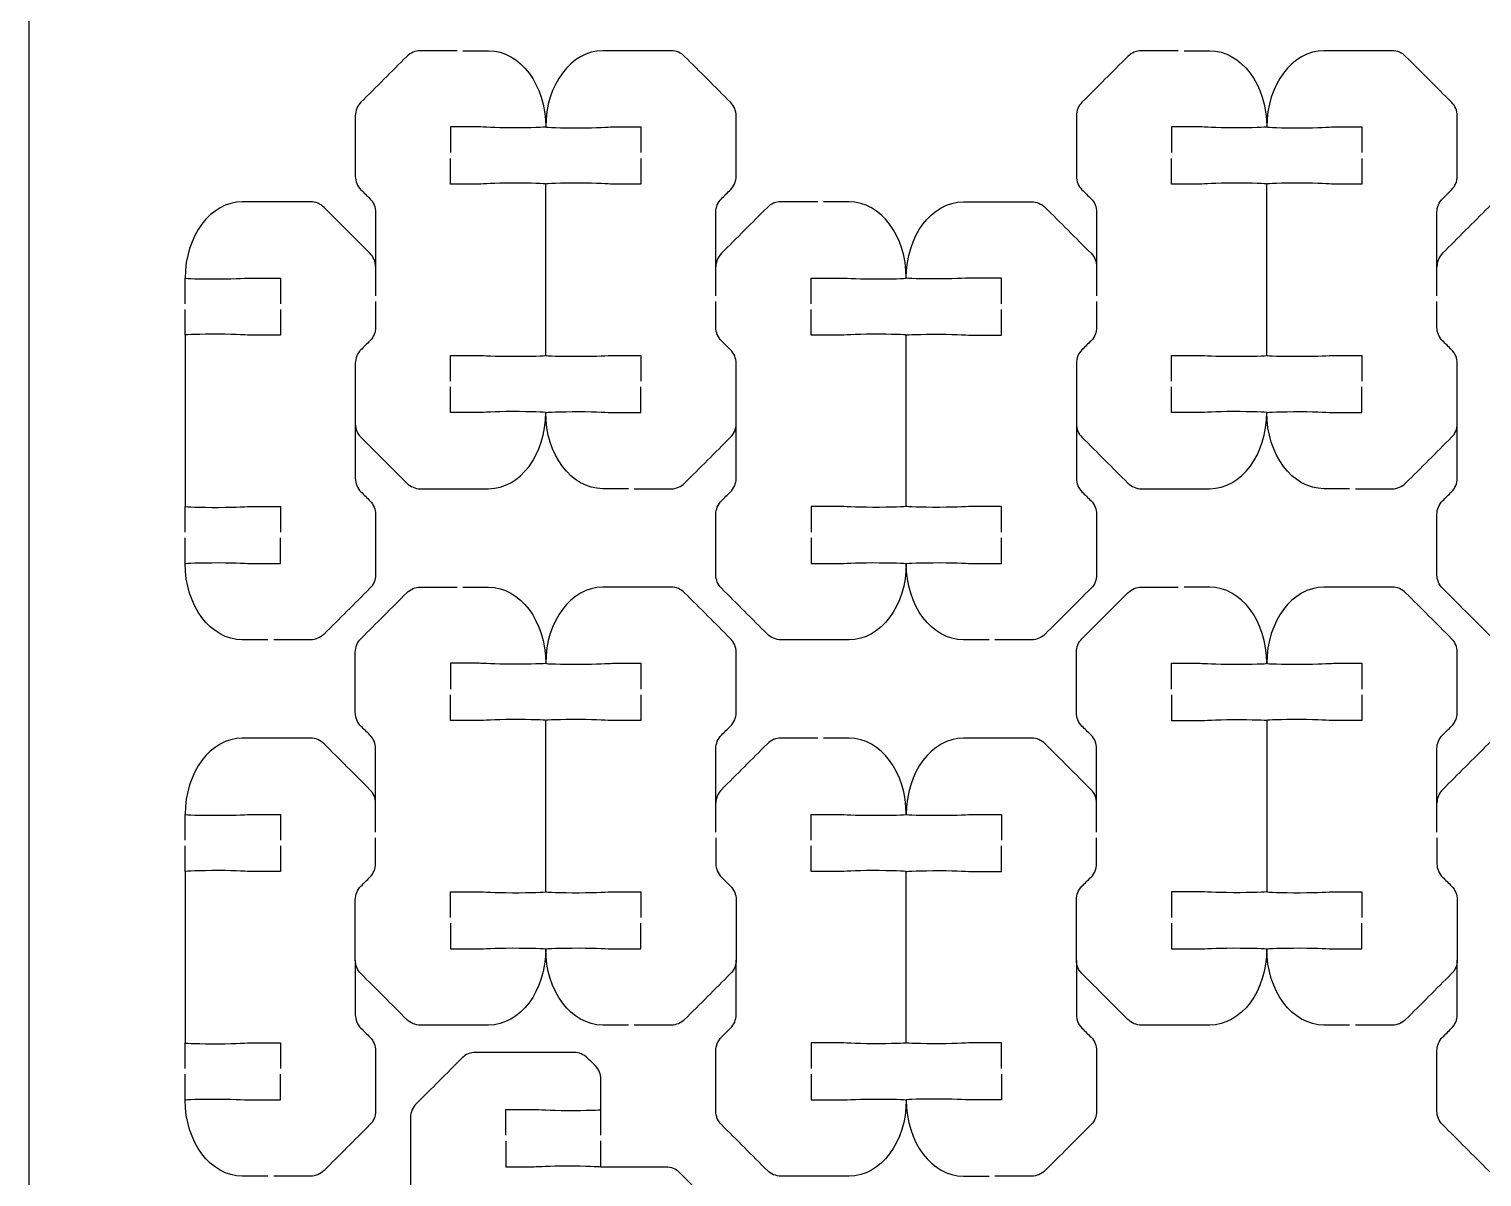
# Model space of a CAD drawing. Extents: x 0 to 400, y 230 to 450.
# Drawn here: x 135 to 211.3, y 310.1 to 370.4 of the extents above; entities that cross this region are included whole.
import ezdxf

# ---------------------------------------------------------------- set-up
doc = ezdxf.new("R2010")
doc.units = 0
doc.header["$MEASUREMENT"] = 0
doc.layers.add('DEFAULT', color=18, linetype='CONTINUOUS')

msp = doc.modelspace()

# ---------------------------------------------------------------- linework, layer by layer
at = {"layer": 'DEFAULT', "color": 1}
for points in [[(135.001, 242.147), (135.001, 437.847)], [(143.199, 355.979), (143.199, 357.326)], [(143.199, 354.328), (143.199, 355.679)], [(143.199, 343.981), (143.199, 345.328)], [(143.199, 342.33), (143.199, 343.681)], [(143.199, 327.802), (143.199, 329.154)], [(143.199, 326.155), (143.199, 327.503)], [(143.199, 315.804), (143.199, 317.156)], [(143.199, 314.157), (143.199, 315.505)], [(165.032, 312.305), (165.032, 313.656)], [(165.032, 310.654), (165.032, 312.005)]]:
    msp.add_lwpolyline(points, dxfattribs=at)
for points, knots in [([(157.486, 369.264), (156.841, 369.264), (156.195, 369.264), (155.549, 369.264), (155.285, 369.264), (155.031, 369.159), (154.84, 368.972), (154.036, 368.167), (153.232, 367.363), (152.427, 366.559), (152.24, 366.372), (152.134, 366.118), (152.134, 365.849), (152.134, 364.791), (152.134, 363.733), (152.134, 362.674), (152.134, 362.41), (152.24, 362.156), (152.427, 361.969), (152.586, 361.81), (152.745, 361.651), (152.904, 361.493), (153.094, 361.306), (153.196, 361.052), (153.196, 360.784), (153.196, 359.829), (153.196, 358.874), (153.196, 357.919), (153.196, 357.41), (153.196, 356.901), (153.196, 356.391)], [0, 0, 0, 0, 5.49, 5.49, 5.49, 6.49, 6.49, 6.49, 16.163221, 16.163221, 16.163221, 17.163221, 17.163221, 17.163221, 26.163221, 26.163221, 26.163221, 27.163221, 27.163221, 27.163221, 29.072409, 29.072409, 29.072409, 30.072409, 30.072409, 30.072409, 38.192409, 38.192409, 38.192409, 42.522409, 42.522409, 42.522409, 42.522409]), ([(157.786, 369.264), (158.235, 369.264), (158.684, 369.264), (159.134, 369.264), (160.792, 369.264), (162.132, 367.476), (162.132, 365.264), (162.132, 365.236), (161.349, 365.214), (160.382, 365.214), (159.416, 365.214), (158.844, 365.264), (158.633, 365.264), (158.133, 365.264), (157.633, 365.264), (157.133, 365.264), (157.133, 364.813), (157.133, 364.363), (157.133, 363.913)], [0, 0, 0, 0, 3.82, 3.82, 3.82, 4.82, 4.82, 4.82, 5.82, 5.82, 5.82, 6.82, 6.82, 6.82, 11.07, 11.07, 11.07, 14.9, 14.9, 14.9, 14.9]), ([(171.068, 356.392), (171.068, 356.901), (171.068, 357.41), (171.068, 357.919), (171.068, 358.874), (171.068, 359.829), (171.068, 360.784), (171.068, 361.052), (171.174, 361.306), (171.361, 361.493), (171.52, 361.651), (171.678, 361.81), (171.837, 361.969), (172.028, 362.156), (172.13, 362.41), (172.13, 362.674), (172.13, 363.733), (172.13, 364.791), (172.13, 365.849), (172.13, 366.118), (172.028, 366.372), (171.837, 366.559), (171.033, 367.363), (170.228, 368.167), (169.424, 368.972), (169.237, 369.159), (168.983, 369.264), (168.719, 369.264), (167.523, 369.264), (166.327, 369.264), (165.131, 369.264), (163.473, 369.264), (162.132, 367.476), (162.132, 365.264), (162.132, 365.236), (162.915, 365.214), (163.882, 365.214), (164.849, 365.214), (165.42, 365.264), (165.632, 365.264), (166.132, 365.264), (166.631, 365.264), (167.131, 365.264), (167.131, 364.814), (167.131, 364.363), (167.131, 363.913)], [0, 0, 0, 0, 4.33, 4.33, 4.33, 12.45, 12.45, 12.45, 13.45, 13.45, 13.45, 15.359188, 15.359188, 15.359188, 16.359188, 16.359188, 16.359188, 25.359188, 25.359188, 25.359188, 26.359188, 26.359188, 26.359188, 36.032409, 36.032409, 36.032409, 37.032409, 37.032409, 37.032409, 47.202409, 47.202409, 47.202409, 48.202409, 48.202409, 48.202409, 49.202409, 49.202409, 49.202409, 50.202409, 50.202409, 50.202409, 54.452409, 54.452409, 54.452409, 58.282409, 58.282409, 58.282409, 58.282409]), ([(195.353, 369.264), (194.708, 369.264), (194.062, 369.264), (193.417, 369.264), (193.152, 369.264), (192.898, 369.159), (192.707, 368.972), (191.903, 368.167), (191.099, 367.363), (190.294, 366.559), (190.107, 366.372), (190.002, 366.118), (190.002, 365.849), (190.002, 364.791), (190.002, 363.733), (190.002, 362.674), (190.002, 362.41), (190.107, 362.156), (190.294, 361.969), (190.453, 361.81), (190.612, 361.651), (190.771, 361.493), (190.961, 361.306), (191.064, 361.052), (191.064, 360.784), (191.064, 359.829), (191.064, 358.874), (191.064, 357.919), (191.064, 357.41), (191.064, 356.901), (191.064, 356.391)], [0, 0, 0, 0, 5.49, 5.49, 5.49, 6.49, 6.49, 6.49, 16.163221, 16.163221, 16.163221, 17.163221, 17.163221, 17.163221, 26.163221, 26.163221, 26.163221, 27.163221, 27.163221, 27.163221, 29.072409, 29.072409, 29.072409, 30.072409, 30.072409, 30.072409, 38.192409, 38.192409, 38.192409, 42.522409, 42.522409, 42.522409, 42.522409]), ([(195.653, 369.264), (196.102, 369.264), (196.552, 369.264), (197.001, 369.264), (198.659, 369.264), (199.999, 367.476), (199.999, 365.264), (199.999, 365.236), (199.216, 365.214), (198.25, 365.214), (197.283, 365.214), (196.711, 365.264), (196.5, 365.264), (196, 365.264), (195.5, 365.264), (195.001, 365.264), (195.001, 364.813), (195.001, 364.363), (195.001, 363.913)], [0, 0, 0, 0, 3.82, 3.82, 3.82, 4.82, 4.82, 4.82, 5.82, 5.82, 5.82, 6.82, 6.82, 6.82, 11.07, 11.07, 11.07, 14.9, 14.9, 14.9, 14.9]), ([(208.935, 356.392), (208.935, 356.901), (208.935, 357.41), (208.935, 357.919), (208.935, 358.874), (208.935, 359.829), (208.935, 360.784), (208.935, 361.052), (209.041, 361.306), (209.228, 361.493), (209.387, 361.651), (209.546, 361.81), (209.704, 361.969), (209.895, 362.156), (209.997, 362.41), (209.997, 362.674), (209.997, 363.733), (209.997, 364.791), (209.997, 365.849), (209.997, 366.118), (209.895, 366.372), (209.704, 366.559), (208.9, 367.363), (208.096, 368.167), (207.291, 368.972), (207.104, 369.159), (206.85, 369.264), (206.586, 369.264), (205.39, 369.264), (204.194, 369.264), (202.998, 369.264), (201.34, 369.264), (199.999, 367.476), (199.999, 365.264), (199.999, 365.236), (200.783, 365.214), (201.749, 365.214), (202.716, 365.214), (203.287, 365.264), (203.499, 365.264), (203.999, 365.264), (204.498, 365.264), (204.998, 365.264), (204.998, 364.814), (204.998, 364.363), (204.998, 363.913)], [0, 0, 0, 0, 4.33, 4.33, 4.33, 12.45, 12.45, 12.45, 13.45, 13.45, 13.45, 15.359188, 15.359188, 15.359188, 16.359188, 16.359188, 16.359188, 25.359188, 25.359188, 25.359188, 26.359188, 26.359188, 26.359188, 36.032409, 36.032409, 36.032409, 37.032409, 37.032409, 37.032409, 47.202409, 47.202409, 47.202409, 48.202409, 48.202409, 48.202409, 49.202409, 49.202409, 49.202409, 50.202409, 50.202409, 50.202409, 54.452409, 54.452409, 54.452409, 58.282409, 58.282409, 58.282409, 58.282409]), ([(157.133, 351.915), (157.133, 352.365), (157.133, 352.816), (157.133, 353.266), (157.633, 353.266), (158.133, 353.266), (158.633, 353.266), (158.844, 353.266), (159.416, 353.217), (160.382, 353.217), (161.349, 353.217), (162.132, 353.238), (162.132, 353.266), (162.132, 356.265), (162.132, 359.263), (162.132, 362.262), (162.132, 362.29), (161.349, 362.311), (160.382, 362.311), (159.416, 362.311), (158.844, 362.262), (158.633, 362.262), (158.133, 362.262), (157.633, 362.262), (157.133, 362.262), (157.133, 362.712), (157.133, 363.163), (157.133, 363.613)], [0, 0, 0, 0, 3.83, 3.83, 3.83, 8.08, 8.08, 8.08, 9.08, 9.08, 9.08, 10.08, 10.08, 10.08, 35.58, 35.58, 35.58, 36.58, 36.58, 36.58, 37.58, 37.58, 37.58, 41.83, 41.83, 41.83, 45.66, 45.66, 45.66, 45.66]), ([(167.131, 363.613), (167.131, 363.163), (167.131, 362.712), (167.131, 362.262), (166.631, 362.262), (166.132, 362.262), (165.632, 362.262), (165.42, 362.262), (164.849, 362.311), (163.882, 362.311), (162.915, 362.311), (162.132, 362.29), (162.132, 362.262)], [0, 0, 0, 0, 3.83, 3.83, 3.83, 8.08, 8.08, 8.08, 9.08, 9.08, 9.08, 10.08, 10.08, 10.08, 10.08]), ([(195.001, 351.915), (195.001, 352.365), (195.001, 352.816), (195.001, 353.266), (195.5, 353.266), (196, 353.266), (196.5, 353.266), (196.711, 353.266), (197.283, 353.217), (198.25, 353.217), (199.216, 353.217), (199.999, 353.238), (199.999, 353.266), (199.999, 356.265), (199.999, 359.263), (199.999, 362.262), (199.999, 362.29), (199.216, 362.311), (198.25, 362.311), (197.283, 362.311), (196.711, 362.262), (196.5, 362.262), (196, 362.262), (195.5, 362.262), (195.001, 362.262), (195.001, 362.712), (195.001, 363.163), (195.001, 363.613)], [0, 0, 0, 0, 3.83, 3.83, 3.83, 8.08, 8.08, 8.08, 9.08, 9.08, 9.08, 10.08, 10.08, 10.08, 35.58, 35.58, 35.58, 36.58, 36.58, 36.58, 37.58, 37.58, 37.58, 41.83, 41.83, 41.83, 45.66, 45.66, 45.66, 45.66]), ([(204.998, 363.613), (204.998, 363.163), (204.998, 362.712), (204.998, 362.262), (204.498, 362.262), (203.999, 362.262), (203.499, 362.262), (203.287, 362.262), (202.716, 362.311), (201.749, 362.311), (200.783, 362.311), (199.999, 362.29), (199.999, 362.262)], [0, 0, 0, 0, 3.83, 3.83, 3.83, 8.08, 8.08, 8.08, 9.08, 9.08, 9.08, 10.08, 10.08, 10.08, 10.08]), ([(153.196, 357.919), (153.196, 358.187), (153.094, 358.441), (152.904, 358.628), (152.099, 359.432), (151.295, 360.237), (150.491, 361.041), (150.304, 361.228), (150.05, 361.334), (149.785, 361.334), (148.72, 361.334), (147.076, 361.33), (146.197, 361.33), (144.539, 361.327), (143.199, 359.542), (143.199, 357.33), (143.199, 357.302), (143.982, 357.281), (144.948, 357.281), (145.915, 357.281), (146.487, 357.33), (146.698, 357.33), (147.198, 357.33), (147.698, 357.33), (148.197, 357.33), (148.197, 356.88), (148.197, 356.429), (148.197, 355.979)], [0, 0, 0, 0, 1, 1, 1, 10.673221, 10.673221, 10.673221, 11.673221, 11.673221, 11.673221, 12.673221, 12.673221, 12.673221, 13.673221, 13.673221, 13.673221, 14.673221, 14.673221, 14.673221, 15.673221, 15.673221, 15.673221, 19.923221, 19.923221, 19.923221, 23.753221, 23.753221, 23.753221, 23.753221]), ([(176.42, 361.334), (175.774, 361.334), (175.129, 361.334), (174.483, 361.334), (174.218, 361.334), (173.964, 361.228), (173.774, 361.041), (172.97, 360.237), (172.165, 359.432), (171.361, 358.628), (171.174, 358.441), (171.068, 358.187), (171.068, 357.919)], [0, 0, 0, 0, 5.49, 5.49, 5.49, 6.49, 6.49, 6.49, 16.163221, 16.163221, 16.163221, 17.163221, 17.163221, 17.163221, 17.163221]), ([(176.067, 355.979), (176.067, 356.429), (176.067, 356.88), (176.067, 357.33), (176.567, 357.33), (177.066, 357.33), (177.566, 357.33), (177.778, 357.33), (178.349, 357.281), (179.316, 357.281), (180.283, 357.281), (181.066, 357.302), (181.066, 357.33), (181.066, 359.542), (179.725, 361.327), (178.067, 361.33), (177.714, 361.33), (177.235, 361.33), (176.72, 361.334)], [0, 0, 0, 0, 3.83, 3.83, 3.83, 8.08, 8.08, 8.08, 9.08, 9.08, 9.08, 10.08, 10.08, 10.08, 11.08, 11.08, 11.08, 12.08, 12.08, 12.08, 12.08]), ([(186.065, 355.979), (186.065, 356.429), (186.065, 356.88), (186.065, 357.33), (185.565, 357.33), (185.065, 357.33), (184.565, 357.33), (184.354, 357.33), (183.782, 357.281), (182.816, 357.281), (181.849, 357.281), (181.066, 357.302), (181.066, 357.33), (181.066, 359.542), (182.406, 361.327), (184.064, 361.33), (184.943, 361.33), (186.587, 361.334), (187.652, 361.334), (187.917, 361.334), (188.171, 361.228), (188.358, 361.041), (189.162, 360.237), (189.966, 359.432), (190.771, 358.628), (190.961, 358.441), (191.064, 358.187), (191.064, 357.919)], [0, 0, 0, 0, 3.83, 3.83, 3.83, 8.08, 8.08, 8.08, 9.08, 9.08, 9.08, 10.08, 10.08, 10.08, 11.08, 11.08, 11.08, 12.08, 12.08, 12.08, 13.08, 13.08, 13.08, 22.753221, 22.753221, 22.753221, 23.753221, 23.753221, 23.753221, 23.753221]), ([(214.287, 361.334), (213.641, 361.334), (212.996, 361.334), (212.35, 361.334), (212.086, 361.334), (211.832, 361.228), (211.641, 361.041), (210.837, 360.237), (210.032, 359.432), (209.228, 358.628), (209.041, 358.441), (208.935, 358.187), (208.935, 357.919)], [0, 0, 0, 0, 5.49, 5.49, 5.49, 6.49, 6.49, 6.49, 16.163221, 16.163221, 16.163221, 17.163221, 17.163221, 17.163221, 17.163221]), ([(148.197, 355.679), (148.197, 355.229), (148.197, 354.778), (148.197, 354.328), (147.698, 354.328), (147.198, 354.328), (146.698, 354.328), (146.487, 354.328), (145.915, 354.377), (144.948, 354.377), (143.982, 354.377), (143.199, 354.356), (143.199, 354.328), (143.199, 351.329), (143.199, 348.331), (143.199, 345.332), (143.199, 345.304), (143.982, 345.283), (144.948, 345.283), (145.915, 345.283), (146.487, 345.332), (146.698, 345.332), (147.198, 345.332), (147.698, 345.332), (148.197, 345.332), (148.197, 344.882), (148.197, 344.431), (148.197, 343.981)], [0, 0, 0, 0, 3.83, 3.83, 3.83, 8.08, 8.08, 8.08, 9.08, 9.08, 9.08, 10.08, 10.08, 10.08, 35.58, 35.58, 35.58, 36.58, 36.58, 36.58, 37.58, 37.58, 37.58, 41.83, 41.83, 41.83, 45.66, 45.66, 45.66, 45.66]), ([(153.196, 356.092), (153.196, 355.641), (153.196, 355.191), (153.196, 354.741), (153.196, 354.476), (153.094, 354.222), (152.904, 354.035), (152.745, 353.876), (152.586, 353.717), (152.427, 353.559), (152.24, 353.372), (152.134, 353.118), (152.134, 352.85), (152.134, 351.79), (152.134, 350.731), (152.134, 349.671), (152.134, 349.407), (152.24, 349.153), (152.427, 348.966), (153.232, 348.161), (154.036, 347.357), (154.84, 346.553), (155.031, 346.366), (155.285, 346.26), (155.549, 346.26), (156.615, 346.26), (158.259, 346.263), (159.134, 346.263), (160.792, 346.267), (162.132, 348.052), (162.132, 350.264), (162.132, 350.292), (161.349, 350.313), (160.382, 350.313), (159.416, 350.313), (158.844, 350.264), (158.633, 350.264), (158.133, 350.264), (157.633, 350.264), (157.133, 350.264), (157.133, 350.714), (157.133, 351.165), (157.133, 351.615)], [0, 0, 0, 0, 3.83, 3.83, 3.83, 4.83, 4.83, 4.83, 6.739188, 6.739188, 6.739188, 7.739188, 7.739188, 7.739188, 16.749188, 16.749188, 16.749188, 17.749188, 17.749188, 17.749188, 27.422409, 27.422409, 27.422409, 28.422409, 28.422409, 28.422409, 29.422409, 29.422409, 29.422409, 30.422409, 30.422409, 30.422409, 31.422409, 31.422409, 31.422409, 32.422409, 32.422409, 32.422409, 36.672409, 36.672409, 36.672409, 40.502409, 40.502409, 40.502409, 40.502409]), ([(166.782, 346.263), (167.456, 346.26), (168.165, 346.26), (168.719, 346.26), (168.983, 346.26), (169.237, 346.366), (169.424, 346.553), (170.228, 347.357), (171.033, 348.161), (171.837, 348.966), (172.028, 349.153), (172.13, 349.407), (172.13, 349.671), (172.13, 350.731), (172.13, 351.79), (172.13, 352.85), (172.13, 353.118), (172.028, 353.372), (171.837, 353.559), (171.678, 353.717), (171.52, 353.876), (171.361, 354.035), (171.174, 354.222), (171.068, 354.476), (171.068, 354.741), (171.068, 355.191), (171.068, 355.641), (171.068, 356.092)], [0, 0, 0, 0, 1, 1, 1, 2, 2, 2, 11.673221, 11.673221, 11.673221, 12.673221, 12.673221, 12.673221, 21.683221, 21.683221, 21.683221, 22.683221, 22.683221, 22.683221, 24.592409, 24.592409, 24.592409, 25.592409, 25.592409, 25.592409, 29.422409, 29.422409, 29.422409, 29.422409]), ([(181.066, 354.328), (181.066, 354.356), (180.283, 354.377), (179.316, 354.377), (178.349, 354.377), (177.778, 354.328), (177.566, 354.328), (177.066, 354.328), (176.567, 354.328), (176.067, 354.328), (176.067, 354.778), (176.067, 355.229), (176.067, 355.679)], [0, 0, 0, 0, 1, 1, 1, 2, 2, 2, 6.25, 6.25, 6.25, 10.08, 10.08, 10.08, 10.08]), ([(186.065, 343.981), (186.065, 344.431), (186.065, 344.882), (186.065, 345.332), (185.565, 345.332), (185.065, 345.332), (184.565, 345.332), (184.354, 345.332), (183.782, 345.283), (182.816, 345.283), (181.849, 345.283), (181.066, 345.304), (181.066, 345.332), (181.066, 348.331), (181.066, 351.329), (181.066, 354.328), (181.066, 354.356), (181.849, 354.377), (182.816, 354.377), (183.782, 354.377), (184.354, 354.328), (184.565, 354.328), (185.065, 354.328), (185.565, 354.328), (186.065, 354.328), (186.065, 354.778), (186.065, 355.229), (186.065, 355.679)], [0, 0, 0, 0, 3.83, 3.83, 3.83, 8.08, 8.08, 8.08, 9.08, 9.08, 9.08, 10.08, 10.08, 10.08, 35.58, 35.58, 35.58, 36.58, 36.58, 36.58, 37.58, 37.58, 37.58, 41.83, 41.83, 41.83, 45.66, 45.66, 45.66, 45.66]), ([(191.064, 356.092), (191.064, 355.641), (191.064, 355.191), (191.064, 354.741), (191.064, 354.476), (190.961, 354.222), (190.771, 354.035), (190.612, 353.876), (190.453, 353.717), (190.294, 353.559), (190.107, 353.372), (190.002, 353.118), (190.002, 352.85), (190.002, 351.79), (190.002, 350.731), (190.002, 349.671), (190.002, 349.407), (190.107, 349.153), (190.294, 348.966), (191.099, 348.161), (191.903, 347.357), (192.707, 346.553), (192.898, 346.366), (193.152, 346.26), (193.417, 346.26), (194.482, 346.26), (196.126, 346.263), (197.001, 346.263), (198.659, 346.267), (199.999, 348.052), (199.999, 350.264), (199.999, 350.292), (199.216, 350.313), (198.25, 350.313), (197.283, 350.313), (196.711, 350.264), (196.5, 350.264), (196, 350.264), (195.5, 350.264), (195.001, 350.264), (195.001, 350.714), (195.001, 351.165), (195.001, 351.615)], [0, 0, 0, 0, 3.83, 3.83, 3.83, 4.83, 4.83, 4.83, 6.739188, 6.739188, 6.739188, 7.739188, 7.739188, 7.739188, 16.749188, 16.749188, 16.749188, 17.749188, 17.749188, 17.749188, 27.422409, 27.422409, 27.422409, 28.422409, 28.422409, 28.422409, 29.422409, 29.422409, 29.422409, 30.422409, 30.422409, 30.422409, 31.422409, 31.422409, 31.422409, 32.422409, 32.422409, 32.422409, 36.672409, 36.672409, 36.672409, 40.502409, 40.502409, 40.502409, 40.502409]), ([(204.649, 346.263), (205.323, 346.26), (206.032, 346.26), (206.586, 346.26), (206.85, 346.26), (207.104, 346.366), (207.291, 346.553), (208.096, 347.357), (208.9, 348.161), (209.704, 348.966), (209.895, 349.153), (209.997, 349.407), (209.997, 349.671), (209.997, 350.731), (209.997, 351.79), (209.997, 352.85), (209.997, 353.118), (209.895, 353.372), (209.704, 353.559), (209.546, 353.717), (209.387, 353.876), (209.228, 354.035), (209.041, 354.222), (208.935, 354.476), (208.935, 354.741), (208.935, 355.191), (208.935, 355.641), (208.935, 356.092)], [0, 0, 0, 0, 1, 1, 1, 2, 2, 2, 11.673221, 11.673221, 11.673221, 12.673221, 12.673221, 12.673221, 21.683221, 21.683221, 21.683221, 22.683221, 22.683221, 22.683221, 24.592409, 24.592409, 24.592409, 25.592409, 25.592409, 25.592409, 29.422409, 29.422409, 29.422409, 29.422409]), ([(162.132, 353.266), (162.132, 353.238), (162.915, 353.217), (163.882, 353.217), (164.849, 353.217), (165.42, 353.266), (165.632, 353.266), (166.132, 353.266), (166.631, 353.266), (167.131, 353.266), (167.131, 352.816), (167.131, 352.365), (167.131, 351.915)], [0, 0, 0, 0, 1, 1, 1, 2, 2, 2, 6.25, 6.25, 6.25, 10.08, 10.08, 10.08, 10.08]), ([(199.999, 353.266), (199.999, 353.238), (200.783, 353.217), (201.749, 353.217), (202.716, 353.217), (203.287, 353.266), (203.499, 353.266), (203.999, 353.266), (204.498, 353.266), (204.998, 353.266), (204.998, 352.816), (204.998, 352.365), (204.998, 351.915)], [0, 0, 0, 0, 1, 1, 1, 2, 2, 2, 6.25, 6.25, 6.25, 10.08, 10.08, 10.08, 10.08]), ([(166.482, 346.263), (166.032, 346.263), (165.581, 346.263), (165.131, 346.263), (163.473, 346.267), (162.132, 348.052), (162.132, 350.264), (162.132, 350.292), (162.915, 350.313), (163.882, 350.313), (164.849, 350.313), (165.42, 350.264), (165.632, 350.264), (166.132, 350.264), (166.631, 350.264), (167.131, 350.264), (167.131, 350.714), (167.131, 351.165), (167.131, 351.615)], [0, 0, 0, 0, 3.83, 3.83, 3.83, 4.83, 4.83, 4.83, 5.83, 5.83, 5.83, 6.83, 6.83, 6.83, 11.08, 11.08, 11.08, 14.91, 14.91, 14.91, 14.91]), ([(204.349, 346.263), (203.899, 346.263), (203.448, 346.263), (202.998, 346.263), (201.34, 346.267), (199.999, 348.052), (199.999, 350.264), (199.999, 350.292), (200.783, 350.313), (201.749, 350.313), (202.716, 350.313), (203.287, 350.264), (203.499, 350.264), (203.999, 350.264), (204.498, 350.264), (204.998, 350.264), (204.998, 350.714), (204.998, 351.165), (204.998, 351.615)], [0, 0, 0, 0, 3.83, 3.83, 3.83, 4.83, 4.83, 4.83, 5.83, 5.83, 5.83, 6.83, 6.83, 6.83, 11.08, 11.08, 11.08, 14.91, 14.91, 14.91, 14.91]), ([(152.134, 349.671), (152.134, 348.716), (152.134, 347.761), (152.134, 346.807), (152.134, 346.542), (152.24, 346.288), (152.427, 346.101), (152.586, 345.942), (152.745, 345.783), (152.904, 345.625), (153.094, 345.438), (153.196, 345.184), (153.196, 344.916), (153.196, 343.857), (153.196, 342.799), (153.196, 341.741), (153.196, 341.476), (153.094, 341.222), (152.904, 341.035), (152.099, 340.231), (151.295, 339.426), (150.491, 338.622), (150.304, 338.435), (150.05, 338.329), (149.785, 338.329), (149.139, 338.329), (148.494, 338.329), (147.848, 338.329)], [0, 0, 0, 0, 8.12, 8.12, 8.12, 9.12, 9.12, 9.12, 11.029188, 11.029188, 11.029188, 12.029188, 12.029188, 12.029188, 21.029188, 21.029188, 21.029188, 22.029188, 22.029188, 22.029188, 31.702409, 31.702409, 31.702409, 32.702409, 32.702409, 32.702409, 38.192409, 38.192409, 38.192409, 38.192409]), ([(176.067, 343.681), (176.067, 343.231), (176.067, 342.78), (176.067, 342.33), (176.567, 342.33), (177.066, 342.33), (177.566, 342.33), (177.778, 342.33), (178.349, 342.379), (179.316, 342.379), (180.283, 342.379), (181.066, 342.358), (181.066, 342.33), (181.066, 340.118), (179.725, 338.329), (178.067, 338.329), (176.872, 338.329), (175.678, 338.329), (174.483, 338.329), (174.218, 338.329), (173.964, 338.435), (173.774, 338.622), (172.97, 339.426), (172.165, 340.231), (171.361, 341.035), (171.174, 341.222), (171.068, 341.476), (171.068, 341.741), (171.068, 342.799), (171.068, 343.857), (171.068, 344.916), (171.068, 345.184), (171.174, 345.438), (171.361, 345.625), (171.52, 345.783), (171.678, 345.942), (171.837, 346.101), (172.028, 346.288), (172.13, 346.542), (172.13, 346.807), (172.13, 347.761), (172.13, 348.716), (172.13, 349.671)], [0, 0, 0, 0, 3.83, 3.83, 3.83, 8.08, 8.08, 8.08, 9.08, 9.08, 9.08, 10.08, 10.08, 10.08, 11.08, 11.08, 11.08, 21.24, 21.24, 21.24, 22.24, 22.24, 22.24, 31.913221, 31.913221, 31.913221, 32.913221, 32.913221, 32.913221, 41.913221, 41.913221, 41.913221, 42.913221, 42.913221, 42.913221, 44.822409, 44.822409, 44.822409, 45.822409, 45.822409, 45.822409, 53.942409, 53.942409, 53.942409, 53.942409]), ([(190.002, 349.671), (190.002, 348.716), (190.002, 347.761), (190.002, 346.807), (190.002, 346.542), (190.107, 346.288), (190.294, 346.101), (190.453, 345.942), (190.612, 345.783), (190.771, 345.625), (190.961, 345.438), (191.064, 345.184), (191.064, 344.916), (191.064, 343.857), (191.064, 342.799), (191.064, 341.741), (191.064, 341.476), (190.961, 341.222), (190.771, 341.035), (189.966, 340.231), (189.162, 339.426), (188.358, 338.622), (188.171, 338.435), (187.917, 338.329), (187.652, 338.329), (187.007, 338.329), (186.361, 338.329), (185.715, 338.329)], [0, 0, 0, 0, 8.12, 8.12, 8.12, 9.12, 9.12, 9.12, 11.029188, 11.029188, 11.029188, 12.029188, 12.029188, 12.029188, 21.029188, 21.029188, 21.029188, 22.029188, 22.029188, 22.029188, 31.702409, 31.702409, 31.702409, 32.702409, 32.702409, 32.702409, 38.192409, 38.192409, 38.192409, 38.192409]), ([(213.934, 343.681), (213.934, 343.231), (213.934, 342.78), (213.934, 342.33), (214.434, 342.33), (214.934, 342.33), (215.433, 342.33), (215.645, 342.33), (216.217, 342.379), (217.183, 342.379), (218.15, 342.379), (218.933, 342.358), (218.933, 342.33), (218.933, 340.118), (217.592, 338.329), (215.934, 338.329), (214.74, 338.329), (213.545, 338.329), (212.35, 338.329), (212.086, 338.329), (211.832, 338.435), (211.641, 338.622), (210.837, 339.426), (210.032, 340.231), (209.228, 341.035), (209.041, 341.222), (208.935, 341.476), (208.935, 341.741), (208.935, 342.799), (208.935, 343.857), (208.935, 344.916), (208.935, 345.184), (209.041, 345.438), (209.228, 345.625), (209.387, 345.783), (209.546, 345.942), (209.704, 346.101), (209.895, 346.288), (209.997, 346.542), (209.997, 346.807), (209.997, 347.761), (209.997, 348.716), (209.997, 349.671)], [0, 0, 0, 0, 3.83, 3.83, 3.83, 8.08, 8.08, 8.08, 9.08, 9.08, 9.08, 10.08, 10.08, 10.08, 11.08, 11.08, 11.08, 21.24, 21.24, 21.24, 22.24, 22.24, 22.24, 31.913221, 31.913221, 31.913221, 32.913221, 32.913221, 32.913221, 41.913221, 41.913221, 41.913221, 42.913221, 42.913221, 42.913221, 44.822409, 44.822409, 44.822409, 45.822409, 45.822409, 45.822409, 53.942409, 53.942409, 53.942409, 53.942409]), ([(181.066, 345.332), (181.066, 345.304), (180.283, 345.283), (179.316, 345.283), (178.349, 345.283), (177.778, 345.332), (177.566, 345.332), (177.066, 345.332), (176.567, 345.332), (176.067, 345.332), (176.067, 344.882), (176.067, 344.431), (176.067, 343.981)], [0, 0, 0, 0, 1, 1, 1, 2, 2, 2, 6.25, 6.25, 6.25, 10.08, 10.08, 10.08, 10.08]), ([(147.548, 338.329), (147.098, 338.329), (146.648, 338.329), (146.197, 338.329), (144.539, 338.329), (143.199, 340.118), (143.199, 342.33), (143.199, 342.358), (143.982, 342.379), (144.948, 342.379), (145.915, 342.379), (146.487, 342.33), (146.698, 342.33), (147.198, 342.33), (147.698, 342.33), (148.197, 342.33), (148.197, 342.78), (148.197, 343.231), (148.197, 343.681)], [0, 0, 0, 0, 3.83, 3.83, 3.83, 4.83, 4.83, 4.83, 5.83, 5.83, 5.83, 6.83, 6.83, 6.83, 11.08, 11.08, 11.08, 14.91, 14.91, 14.91, 14.91]), ([(185.416, 338.329), (184.965, 338.329), (184.515, 338.329), (184.064, 338.329), (182.406, 338.329), (181.066, 340.118), (181.066, 342.33), (181.066, 342.358), (181.849, 342.379), (182.816, 342.379), (183.782, 342.379), (184.354, 342.33), (184.565, 342.33), (185.065, 342.33), (185.565, 342.33), (186.065, 342.33), (186.065, 342.78), (186.065, 343.231), (186.065, 343.681)], [0, 0, 0, 0, 3.83, 3.83, 3.83, 4.83, 4.83, 4.83, 5.83, 5.83, 5.83, 6.83, 6.83, 6.83, 11.08, 11.08, 11.08, 14.91, 14.91, 14.91, 14.91]), ([(153.196, 328.219), (153.196, 328.728), (153.196, 329.237), (153.196, 329.746), (153.196, 330.701), (153.196, 331.656), (153.196, 332.611), (153.196, 332.875), (153.094, 333.133), (152.904, 333.32), (152.745, 333.479), (152.586, 333.637), (152.427, 333.796), (152.24, 333.983), (152.134, 334.237), (152.134, 334.502), (152.134, 335.56), (152.134, 336.618), (152.134, 337.677), (152.134, 337.941), (152.24, 338.199), (152.427, 338.386), (153.232, 339.19), (154.036, 339.994), (154.84, 340.799), (155.031, 340.986), (155.285, 341.092), (155.549, 341.092), (156.195, 341.092), (156.841, 341.092), (157.486, 341.092)], [0, 0, 0, 0, 4.33, 4.33, 4.33, 12.45, 12.45, 12.45, 13.45, 13.45, 13.45, 15.359188, 15.359188, 15.359188, 16.359188, 16.359188, 16.359188, 25.359188, 25.359188, 25.359188, 26.359188, 26.359188, 26.359188, 36.032409, 36.032409, 36.032409, 37.032409, 37.032409, 37.032409, 42.522409, 42.522409, 42.522409, 42.522409]), ([(157.786, 341.092), (158.235, 341.092), (158.684, 341.092), (159.134, 341.092), (160.792, 341.092), (162.132, 339.303), (162.132, 337.091), (162.132, 337.063), (161.349, 337.042), (160.382, 337.042), (159.416, 337.042), (158.844, 337.091), (158.633, 337.091), (158.133, 337.091), (157.633, 337.091), (157.133, 337.091), (157.133, 336.639), (157.133, 336.188), (157.133, 335.736)], [0, 0, 0, 0, 3.82, 3.82, 3.82, 4.82, 4.82, 4.82, 5.82, 5.82, 5.82, 6.82, 6.82, 6.82, 11.07, 11.07, 11.07, 14.91, 14.91, 14.91, 14.91]), ([(171.068, 328.219), (171.068, 328.728), (171.068, 329.237), (171.068, 329.746), (171.068, 330.701), (171.068, 331.656), (171.068, 332.611), (171.068, 332.875), (171.174, 333.133), (171.361, 333.32), (171.52, 333.479), (171.678, 333.637), (171.837, 333.796), (172.028, 333.983), (172.13, 334.237), (172.13, 334.502), (172.13, 335.56), (172.13, 336.618), (172.13, 337.677), (172.13, 337.941), (172.028, 338.199), (171.837, 338.386), (171.033, 339.19), (170.228, 339.994), (169.424, 340.799), (169.237, 340.986), (168.983, 341.092), (168.719, 341.092), (167.523, 341.092), (166.327, 341.092), (165.131, 341.092), (163.473, 341.092), (162.132, 339.303), (162.132, 337.091), (162.132, 337.063), (162.915, 337.042), (163.882, 337.042), (164.849, 337.042), (165.42, 337.091), (165.632, 337.091), (166.132, 337.091), (166.631, 337.091), (167.131, 337.091), (167.131, 336.639), (167.131, 336.188), (167.131, 335.736)], [0, 0, 0, 0, 4.33, 4.33, 4.33, 12.45, 12.45, 12.45, 13.45, 13.45, 13.45, 15.359188, 15.359188, 15.359188, 16.359188, 16.359188, 16.359188, 25.359188, 25.359188, 25.359188, 26.359188, 26.359188, 26.359188, 36.032409, 36.032409, 36.032409, 37.032409, 37.032409, 37.032409, 47.202409, 47.202409, 47.202409, 48.202409, 48.202409, 48.202409, 49.202409, 49.202409, 49.202409, 50.202409, 50.202409, 50.202409, 54.452409, 54.452409, 54.452409, 58.292409, 58.292409, 58.292409, 58.292409]), ([(191.064, 328.219), (191.064, 328.728), (191.064, 329.237), (191.064, 329.746), (191.064, 330.701), (191.064, 331.656), (191.064, 332.611), (191.064, 332.875), (190.961, 333.133), (190.771, 333.32), (190.612, 333.479), (190.453, 333.637), (190.294, 333.796), (190.107, 333.983), (190.002, 334.237), (190.002, 334.502), (190.002, 335.56), (190.002, 336.618), (190.002, 337.677), (190.002, 337.941), (190.107, 338.199), (190.294, 338.386), (191.099, 339.19), (191.903, 339.994), (192.707, 340.799), (192.898, 340.986), (193.152, 341.092), (193.417, 341.092), (194.062, 341.092), (194.708, 341.092), (195.353, 341.092)], [0, 0, 0, 0, 4.33, 4.33, 4.33, 12.45, 12.45, 12.45, 13.45, 13.45, 13.45, 15.359188, 15.359188, 15.359188, 16.359188, 16.359188, 16.359188, 25.359188, 25.359188, 25.359188, 26.359188, 26.359188, 26.359188, 36.032409, 36.032409, 36.032409, 37.032409, 37.032409, 37.032409, 42.522409, 42.522409, 42.522409, 42.522409]), ([(195.001, 335.736), (195.001, 336.188), (195.001, 336.639), (195.001, 337.091), (195.5, 337.091), (196, 337.091), (196.5, 337.091), (196.711, 337.091), (197.283, 337.042), (198.25, 337.042), (199.216, 337.042), (199.999, 337.063), (199.999, 337.091), (199.999, 339.303), (198.659, 341.092), (197.001, 341.092), (196.552, 341.092), (196.102, 341.092), (195.653, 341.092)], [0, 0, 0, 0, 3.84, 3.84, 3.84, 8.09, 8.09, 8.09, 9.09, 9.09, 9.09, 10.09, 10.09, 10.09, 11.09, 11.09, 11.09, 14.91, 14.91, 14.91, 14.91]), ([(208.935, 328.219), (208.935, 328.728), (208.935, 329.237), (208.935, 329.746), (208.935, 330.701), (208.935, 331.656), (208.935, 332.611), (208.935, 332.875), (209.041, 333.133), (209.228, 333.32), (209.387, 333.479), (209.546, 333.637), (209.704, 333.796), (209.895, 333.983), (209.997, 334.237), (209.997, 334.502), (209.997, 335.56), (209.997, 336.618), (209.997, 337.677), (209.997, 337.941), (209.895, 338.199), (209.704, 338.386), (208.9, 339.19), (208.096, 339.994), (207.291, 340.799), (207.104, 340.986), (206.85, 341.092), (206.586, 341.092), (205.39, 341.092), (204.194, 341.092), (202.998, 341.092), (201.34, 341.092), (199.999, 339.303), (199.999, 337.091), (199.999, 337.063), (200.783, 337.042), (201.749, 337.042), (202.716, 337.042), (203.287, 337.091), (203.499, 337.091), (203.999, 337.091), (204.498, 337.091), (204.998, 337.091), (204.998, 336.639), (204.998, 336.188), (204.998, 335.736)], [0, 0, 0, 0, 4.33, 4.33, 4.33, 12.45, 12.45, 12.45, 13.45, 13.45, 13.45, 15.359188, 15.359188, 15.359188, 16.359188, 16.359188, 16.359188, 25.359188, 25.359188, 25.359188, 26.359188, 26.359188, 26.359188, 36.032409, 36.032409, 36.032409, 37.032409, 37.032409, 37.032409, 47.202409, 47.202409, 47.202409, 48.202409, 48.202409, 48.202409, 49.202409, 49.202409, 49.202409, 50.202409, 50.202409, 50.202409, 54.452409, 54.452409, 54.452409, 58.292409, 58.292409, 58.292409, 58.292409]), ([(157.133, 323.738), (157.133, 324.19), (157.133, 324.642), (157.133, 325.093), (157.633, 325.093), (158.133, 325.093), (158.633, 325.093), (158.844, 325.093), (159.416, 325.044), (160.382, 325.044), (161.349, 325.044), (162.132, 325.065), (162.132, 325.093), (162.132, 328.092), (162.132, 331.09), (162.132, 334.089), (162.132, 334.117), (161.349, 334.138), (160.382, 334.138), (159.416, 334.138), (158.844, 334.089), (158.633, 334.089), (158.133, 334.089), (157.633, 334.089), (157.133, 334.089), (157.133, 334.538), (157.133, 334.987), (157.133, 335.437)], [0, 0, 0, 0, 3.84, 3.84, 3.84, 8.09, 8.09, 8.09, 9.09, 9.09, 9.09, 10.09, 10.09, 10.09, 35.59, 35.59, 35.59, 36.59, 36.59, 36.59, 37.59, 37.59, 37.59, 41.84, 41.84, 41.84, 45.66, 45.66, 45.66, 45.66]), ([(167.131, 335.437), (167.131, 334.987), (167.131, 334.538), (167.131, 334.089), (166.631, 334.089), (166.132, 334.089), (165.632, 334.089), (165.42, 334.089), (164.849, 334.138), (163.882, 334.138), (162.915, 334.138), (162.132, 334.117), (162.132, 334.089)], [0, 0, 0, 0, 3.82, 3.82, 3.82, 8.07, 8.07, 8.07, 9.07, 9.07, 9.07, 10.07, 10.07, 10.07, 10.07]), ([(195.001, 335.437), (195.001, 334.987), (195.001, 334.538), (195.001, 334.089), (195.5, 334.089), (196, 334.089), (196.5, 334.089), (196.711, 334.089), (197.283, 334.138), (198.25, 334.138), (199.216, 334.138), (199.999, 334.117), (199.999, 334.089), (199.999, 331.09), (199.999, 328.092), (199.999, 325.093), (199.999, 325.065), (199.216, 325.044), (198.25, 325.044), (197.283, 325.044), (196.711, 325.093), (196.5, 325.093), (196, 325.093), (195.5, 325.093), (195.001, 325.093), (195.001, 324.642), (195.001, 324.19), (195.001, 323.738)], [0, 0, 0, 0, 3.82, 3.82, 3.82, 8.07, 8.07, 8.07, 9.07, 9.07, 9.07, 10.07, 10.07, 10.07, 35.57, 35.57, 35.57, 36.57, 36.57, 36.57, 37.57, 37.57, 37.57, 41.82, 41.82, 41.82, 45.66, 45.66, 45.66, 45.66]), ([(204.998, 335.437), (204.998, 334.987), (204.998, 334.538), (204.998, 334.089), (204.498, 334.089), (203.999, 334.089), (203.499, 334.089), (203.287, 334.089), (202.716, 334.138), (201.749, 334.138), (200.783, 334.138), (199.999, 334.117), (199.999, 334.089)], [0, 0, 0, 0, 3.82, 3.82, 3.82, 8.07, 8.07, 8.07, 9.07, 9.07, 9.07, 10.07, 10.07, 10.07, 10.07]), ([(153.196, 329.746), (153.196, 330.011), (153.094, 330.268), (152.904, 330.455), (152.099, 331.26), (151.295, 332.064), (150.491, 332.868), (150.304, 333.055), (150.05, 333.161), (149.785, 333.161), (148.72, 333.158), (147.076, 333.158), (146.197, 333.158), (144.539, 333.154), (143.199, 331.369), (143.199, 329.157), (143.199, 329.129), (143.982, 329.108), (144.948, 329.108), (145.915, 329.108), (146.487, 329.157), (146.698, 329.157), (147.198, 329.157), (147.698, 329.157), (148.197, 329.157), (148.197, 328.706), (148.197, 328.254), (148.197, 327.802)], [0, 0, 0, 0, 1, 1, 1, 10.673221, 10.673221, 10.673221, 11.673221, 11.673221, 11.673221, 12.673221, 12.673221, 12.673221, 13.673221, 13.673221, 13.673221, 14.673221, 14.673221, 14.673221, 15.673221, 15.673221, 15.673221, 19.923221, 19.923221, 19.923221, 23.763221, 23.763221, 23.763221, 23.763221]), ([(176.42, 333.158), (175.746, 333.158), (175.037, 333.158), (174.483, 333.161), (174.218, 333.161), (173.964, 333.055), (173.774, 332.868), (172.97, 332.064), (172.165, 331.26), (171.361, 330.455), (171.174, 330.268), (171.068, 330.011), (171.068, 329.746)], [0, 0, 0, 0, 1, 1, 1, 2, 2, 2, 11.673221, 11.673221, 11.673221, 12.673221, 12.673221, 12.673221, 12.673221]), ([(176.067, 327.802), (176.067, 328.254), (176.067, 328.706), (176.067, 329.157), (176.567, 329.157), (177.066, 329.157), (177.566, 329.157), (177.778, 329.157), (178.349, 329.108), (179.316, 329.108), (180.283, 329.108), (181.066, 329.129), (181.066, 329.157), (181.066, 331.369), (179.725, 333.154), (178.067, 333.158), (177.618, 333.158), (177.169, 333.158), (176.72, 333.158)], [0, 0, 0, 0, 3.84, 3.84, 3.84, 8.09, 8.09, 8.09, 9.09, 9.09, 9.09, 10.09, 10.09, 10.09, 11.09, 11.09, 11.09, 14.91, 14.91, 14.91, 14.91]), ([(191.064, 329.746), (191.064, 330.011), (190.961, 330.268), (190.771, 330.455), (189.966, 331.26), (189.162, 332.064), (188.358, 332.868), (188.171, 333.055), (187.917, 333.161), (187.652, 333.161), (186.587, 333.158), (184.943, 333.158), (184.064, 333.158), (182.406, 333.154), (181.066, 331.369), (181.066, 329.157), (181.066, 329.129), (181.849, 329.108), (182.816, 329.108), (183.782, 329.108), (184.354, 329.157), (184.565, 329.157), (185.065, 329.157), (185.565, 329.157), (186.065, 329.157), (186.065, 328.706), (186.065, 328.254), (186.065, 327.802)], [0, 0, 0, 0, 1, 1, 1, 10.673221, 10.673221, 10.673221, 11.673221, 11.673221, 11.673221, 12.673221, 12.673221, 12.673221, 13.673221, 13.673221, 13.673221, 14.673221, 14.673221, 14.673221, 15.673221, 15.673221, 15.673221, 19.923221, 19.923221, 19.923221, 23.763221, 23.763221, 23.763221, 23.763221]), ([(214.287, 333.158), (213.613, 333.158), (212.904, 333.158), (212.35, 333.161), (212.086, 333.161), (211.832, 333.055), (211.641, 332.868), (210.837, 332.064), (210.032, 331.26), (209.228, 330.455), (209.041, 330.268), (208.935, 330.011), (208.935, 329.746)], [0, 0, 0, 0, 1, 1, 1, 2, 2, 2, 11.673221, 11.673221, 11.673221, 12.673221, 12.673221, 12.673221, 12.673221]), ([(148.197, 327.503), (148.197, 327.053), (148.197, 326.604), (148.197, 326.155), (147.698, 326.155), (147.198, 326.155), (146.698, 326.155), (146.487, 326.155), (145.915, 326.204), (144.948, 326.204), (143.982, 326.204), (143.199, 326.183), (143.199, 326.155), (143.199, 323.156), (143.199, 320.158), (143.199, 317.159), (143.199, 317.131), (143.982, 317.11), (144.948, 317.11), (145.915, 317.11), (146.487, 317.159), (146.698, 317.159), (147.198, 317.159), (147.698, 317.159), (148.197, 317.159), (148.197, 316.708), (148.197, 316.256), (148.197, 315.804)], [0, 0, 0, 0, 3.82, 3.82, 3.82, 8.07, 8.07, 8.07, 9.07, 9.07, 9.07, 10.07, 10.07, 10.07, 35.57, 35.57, 35.57, 36.57, 36.57, 36.57, 37.57, 37.57, 37.57, 41.82, 41.82, 41.82, 45.66, 45.66, 45.66, 45.66]), ([(157.133, 323.439), (157.133, 322.989), (157.133, 322.54), (157.133, 322.091), (157.633, 322.091), (158.133, 322.091), (158.633, 322.091), (158.844, 322.091), (159.416, 322.14), (160.382, 322.14), (161.349, 322.14), (162.132, 322.119), (162.132, 322.091), (162.132, 319.879), (160.792, 318.094), (159.134, 318.09), (158.259, 318.09), (156.615, 318.087), (155.549, 318.087), (155.285, 318.087), (155.031, 318.193), (154.84, 318.38), (154.036, 319.184), (153.232, 319.988), (152.427, 320.793), (152.24, 320.98), (152.134, 321.234), (152.134, 321.498), (152.134, 322.558), (152.134, 323.617), (152.134, 324.677), (152.134, 324.941), (152.24, 325.199), (152.427, 325.386), (152.586, 325.545), (152.745, 325.703), (152.904, 325.862), (153.094, 326.049), (153.196, 326.303), (153.196, 326.568), (153.196, 327.018), (153.196, 327.468), (153.196, 327.919)], [0, 0, 0, 0, 3.82, 3.82, 3.82, 8.07, 8.07, 8.07, 9.07, 9.07, 9.07, 10.07, 10.07, 10.07, 11.07, 11.07, 11.07, 12.07, 12.07, 12.07, 13.07, 13.07, 13.07, 22.743221, 22.743221, 22.743221, 23.743221, 23.743221, 23.743221, 32.753221, 32.753221, 32.753221, 33.753221, 33.753221, 33.753221, 35.662409, 35.662409, 35.662409, 36.662409, 36.662409, 36.662409, 40.492409, 40.492409, 40.492409, 40.492409]), ([(171.068, 327.919), (171.068, 327.468), (171.068, 327.018), (171.068, 326.568), (171.068, 326.303), (171.174, 326.049), (171.361, 325.862), (171.52, 325.703), (171.678, 325.545), (171.837, 325.386), (172.028, 325.199), (172.13, 324.941), (172.13, 324.677), (172.13, 323.617), (172.13, 322.558), (172.13, 321.498), (172.13, 321.234), (172.028, 320.98), (171.837, 320.793), (171.033, 319.988), (170.228, 319.184), (169.424, 318.38), (169.237, 318.193), (168.983, 318.087), (168.719, 318.087), (168.165, 318.087), (167.456, 318.087), (166.782, 318.09)], [0, 0, 0, 0, 3.83, 3.83, 3.83, 4.83, 4.83, 4.83, 6.739188, 6.739188, 6.739188, 7.739188, 7.739188, 7.739188, 16.749188, 16.749188, 16.749188, 17.749188, 17.749188, 17.749188, 27.422409, 27.422409, 27.422409, 28.422409, 28.422409, 28.422409, 29.422409, 29.422409, 29.422409, 29.422409]), ([(181.066, 326.155), (181.066, 326.183), (180.283, 326.204), (179.316, 326.204), (178.349, 326.204), (177.778, 326.155), (177.566, 326.155), (177.066, 326.155), (176.567, 326.155), (176.067, 326.155), (176.067, 326.604), (176.067, 327.053), (176.067, 327.503)], [0, 0, 0, 0, 1, 1, 1, 2, 2, 2, 6.25, 6.25, 6.25, 10.07, 10.07, 10.07, 10.07]), ([(186.065, 315.804), (186.065, 316.256), (186.065, 316.708), (186.065, 317.159), (185.565, 317.159), (185.065, 317.159), (184.565, 317.159), (184.354, 317.159), (183.782, 317.11), (182.816, 317.11), (181.849, 317.11), (181.066, 317.131), (181.066, 317.159), (181.066, 320.158), (181.066, 323.156), (181.066, 326.155), (181.066, 326.183), (181.849, 326.204), (182.816, 326.204), (183.782, 326.204), (184.354, 326.155), (184.565, 326.155), (185.065, 326.155), (185.565, 326.155), (186.065, 326.155), (186.065, 326.604), (186.065, 327.053), (186.065, 327.503)], [0, 0, 0, 0, 3.84, 3.84, 3.84, 8.09, 8.09, 8.09, 9.09, 9.09, 9.09, 10.09, 10.09, 10.09, 35.59, 35.59, 35.59, 36.59, 36.59, 36.59, 37.59, 37.59, 37.59, 41.84, 41.84, 41.84, 45.66, 45.66, 45.66, 45.66]), ([(195.001, 323.439), (195.001, 322.989), (195.001, 322.54), (195.001, 322.091), (195.5, 322.091), (196, 322.091), (196.5, 322.091), (196.711, 322.091), (197.283, 322.14), (198.25, 322.14), (199.216, 322.14), (199.999, 322.119), (199.999, 322.091), (199.999, 319.879), (198.659, 318.094), (197.001, 318.09), (196.126, 318.09), (194.482, 318.087), (193.417, 318.087), (193.152, 318.087), (192.898, 318.193), (192.707, 318.38), (191.903, 319.184), (191.099, 319.988), (190.294, 320.793), (190.107, 320.98), (190.002, 321.234), (190.002, 321.498), (190.002, 322.558), (190.002, 323.617), (190.002, 324.677), (190.002, 324.941), (190.107, 325.199), (190.294, 325.386), (190.453, 325.545), (190.612, 325.703), (190.771, 325.862), (190.961, 326.049), (191.064, 326.303), (191.064, 326.568), (191.064, 327.018), (191.064, 327.468), (191.064, 327.919)], [0, 0, 0, 0, 3.82, 3.82, 3.82, 8.07, 8.07, 8.07, 9.07, 9.07, 9.07, 10.07, 10.07, 10.07, 11.07, 11.07, 11.07, 12.07, 12.07, 12.07, 13.07, 13.07, 13.07, 22.743221, 22.743221, 22.743221, 23.743221, 23.743221, 23.743221, 32.753221, 32.753221, 32.753221, 33.753221, 33.753221, 33.753221, 35.662409, 35.662409, 35.662409, 36.662409, 36.662409, 36.662409, 40.492409, 40.492409, 40.492409, 40.492409]), ([(208.935, 327.919), (208.935, 327.468), (208.935, 327.018), (208.935, 326.568), (208.935, 326.303), (209.041, 326.049), (209.228, 325.862), (209.387, 325.703), (209.546, 325.545), (209.704, 325.386), (209.895, 325.199), (209.997, 324.941), (209.997, 324.677), (209.997, 323.617), (209.997, 322.558), (209.997, 321.498), (209.997, 321.234), (209.895, 320.98), (209.704, 320.793), (208.9, 319.988), (208.096, 319.184), (207.291, 318.38), (207.104, 318.193), (206.85, 318.087), (206.586, 318.087), (206.032, 318.087), (205.323, 318.087), (204.649, 318.09)], [0, 0, 0, 0, 3.83, 3.83, 3.83, 4.83, 4.83, 4.83, 6.739188, 6.739188, 6.739188, 7.739188, 7.739188, 7.739188, 16.749188, 16.749188, 16.749188, 17.749188, 17.749188, 17.749188, 27.422409, 27.422409, 27.422409, 28.422409, 28.422409, 28.422409, 29.422409, 29.422409, 29.422409, 29.422409]), ([(162.132, 325.093), (162.132, 325.065), (162.915, 325.044), (163.882, 325.044), (164.849, 325.044), (165.42, 325.093), (165.632, 325.093), (166.132, 325.093), (166.631, 325.093), (167.131, 325.093), (167.131, 324.642), (167.131, 324.19), (167.131, 323.738)], [0, 0, 0, 0, 1, 1, 1, 2, 2, 2, 6.25, 6.25, 6.25, 10.09, 10.09, 10.09, 10.09]), ([(199.999, 325.093), (199.999, 325.065), (200.783, 325.044), (201.749, 325.044), (202.716, 325.044), (203.287, 325.093), (203.499, 325.093), (203.999, 325.093), (204.498, 325.093), (204.998, 325.093), (204.998, 324.642), (204.998, 324.19), (204.998, 323.738)], [0, 0, 0, 0, 1, 1, 1, 2, 2, 2, 6.25, 6.25, 6.25, 10.09, 10.09, 10.09, 10.09]), ([(166.482, 318.09), (166.032, 318.09), (165.581, 318.09), (165.131, 318.09), (163.473, 318.094), (162.132, 319.879), (162.132, 322.091), (162.132, 322.119), (162.915, 322.14), (163.882, 322.14), (164.849, 322.14), (165.42, 322.091), (165.632, 322.091), (166.132, 322.091), (166.631, 322.091), (167.131, 322.091), (167.131, 322.54), (167.131, 322.989), (167.131, 323.439)], [0, 0, 0, 0, 3.83, 3.83, 3.83, 4.83, 4.83, 4.83, 5.83, 5.83, 5.83, 6.83, 6.83, 6.83, 11.08, 11.08, 11.08, 14.9, 14.9, 14.9, 14.9]), ([(204.349, 318.09), (203.899, 318.09), (203.448, 318.09), (202.998, 318.09), (201.34, 318.094), (199.999, 319.879), (199.999, 322.091), (199.999, 322.119), (200.783, 322.14), (201.749, 322.14), (202.716, 322.14), (203.287, 322.091), (203.499, 322.091), (203.999, 322.091), (204.498, 322.091), (204.998, 322.091), (204.998, 322.54), (204.998, 322.989), (204.998, 323.439)], [0, 0, 0, 0, 3.83, 3.83, 3.83, 4.83, 4.83, 4.83, 5.83, 5.83, 5.83, 6.83, 6.83, 6.83, 11.08, 11.08, 11.08, 14.9, 14.9, 14.9, 14.9]), ([(152.134, 321.498), (152.134, 320.543), (152.134, 319.589), (152.134, 318.634), (152.134, 318.369), (152.24, 318.115), (152.427, 317.928), (152.586, 317.769), (152.745, 317.611), (152.904, 317.452), (153.094, 317.265), (153.196, 317.007), (153.196, 316.743), (153.196, 315.684), (153.196, 314.626), (153.196, 313.568), (153.196, 313.303), (153.094, 313.049), (152.904, 312.862), (152.099, 312.058), (151.295, 311.254), (150.491, 310.449), (150.304, 310.262), (150.05, 310.156), (149.785, 310.156), (149.139, 310.156), (148.494, 310.156), (147.848, 310.156)], [0, 0, 0, 0, 8.12, 8.12, 8.12, 9.12, 9.12, 9.12, 11.029188, 11.029188, 11.029188, 12.029188, 12.029188, 12.029188, 21.029188, 21.029188, 21.029188, 22.029188, 22.029188, 22.029188, 31.702409, 31.702409, 31.702409, 32.702409, 32.702409, 32.702409, 38.192409, 38.192409, 38.192409, 38.192409]), ([(176.067, 315.505), (176.067, 315.055), (176.067, 314.606), (176.067, 314.157), (176.567, 314.157), (177.066, 314.157), (177.566, 314.157), (177.778, 314.157), (178.349, 314.206), (179.316, 314.206), (180.283, 314.206), (181.066, 314.185), (181.066, 314.157), (181.066, 311.945), (179.725, 310.156), (178.067, 310.156), (176.872, 310.156), (175.678, 310.156), (174.483, 310.156), (174.218, 310.156), (173.964, 310.262), (173.774, 310.449), (172.97, 311.254), (172.165, 312.058), (171.361, 312.862), (171.174, 313.049), (171.068, 313.303), (171.068, 313.568), (171.068, 314.626), (171.068, 315.684), (171.068, 316.743), (171.068, 317.007), (171.174, 317.265), (171.361, 317.452), (171.52, 317.611), (171.678, 317.769), (171.837, 317.928), (172.028, 318.115), (172.13, 318.369), (172.13, 318.634), (172.13, 319.589), (172.13, 320.543), (172.13, 321.498)], [0, 0, 0, 0, 3.82, 3.82, 3.82, 8.07, 8.07, 8.07, 9.07, 9.07, 9.07, 10.07, 10.07, 10.07, 11.07, 11.07, 11.07, 21.23, 21.23, 21.23, 22.23, 22.23, 22.23, 31.903221, 31.903221, 31.903221, 32.903221, 32.903221, 32.903221, 41.903221, 41.903221, 41.903221, 42.903221, 42.903221, 42.903221, 44.812409, 44.812409, 44.812409, 45.812409, 45.812409, 45.812409, 53.932409, 53.932409, 53.932409, 53.932409]), ([(190.002, 321.498), (190.002, 320.543), (190.002, 319.589), (190.002, 318.634), (190.002, 318.369), (190.107, 318.115), (190.294, 317.928), (190.453, 317.769), (190.612, 317.611), (190.771, 317.452), (190.961, 317.265), (191.064, 317.007), (191.064, 316.743), (191.064, 315.684), (191.064, 314.626), (191.064, 313.568), (191.064, 313.303), (190.961, 313.049), (190.771, 312.862), (189.966, 312.058), (189.162, 311.254), (188.358, 310.449), (188.171, 310.262), (187.917, 310.156), (187.652, 310.156), (187.007, 310.156), (186.361, 310.156), (185.715, 310.156)], [0, 0, 0, 0, 8.12, 8.12, 8.12, 9.12, 9.12, 9.12, 11.029188, 11.029188, 11.029188, 12.029188, 12.029188, 12.029188, 21.029188, 21.029188, 21.029188, 22.029188, 22.029188, 22.029188, 31.702409, 31.702409, 31.702409, 32.702409, 32.702409, 32.702409, 38.192409, 38.192409, 38.192409, 38.192409]), ([(213.934, 315.505), (213.934, 315.055), (213.934, 314.606), (213.934, 314.157), (214.434, 314.157), (214.934, 314.157), (215.433, 314.157), (215.645, 314.157), (216.217, 314.206), (217.183, 314.206), (218.15, 314.206), (218.933, 314.185), (218.933, 314.157), (218.933, 311.945), (217.592, 310.156), (215.934, 310.156), (214.74, 310.156), (213.545, 310.156), (212.35, 310.156), (212.086, 310.156), (211.832, 310.262), (211.641, 310.449), (210.837, 311.254), (210.032, 312.058), (209.228, 312.862), (209.041, 313.049), (208.935, 313.303), (208.935, 313.568), (208.935, 314.626), (208.935, 315.684), (208.935, 316.743), (208.935, 317.007), (209.041, 317.265), (209.228, 317.452), (209.387, 317.611), (209.546, 317.769), (209.704, 317.928), (209.895, 318.115), (209.997, 318.369), (209.997, 318.634), (209.997, 319.589), (209.997, 320.543), (209.997, 321.498)], [0, 0, 0, 0, 3.82, 3.82, 3.82, 8.07, 8.07, 8.07, 9.07, 9.07, 9.07, 10.07, 10.07, 10.07, 11.07, 11.07, 11.07, 21.23, 21.23, 21.23, 22.23, 22.23, 22.23, 31.903221, 31.903221, 31.903221, 32.903221, 32.903221, 32.903221, 41.903221, 41.903221, 41.903221, 42.903221, 42.903221, 42.903221, 44.812409, 44.812409, 44.812409, 45.812409, 45.812409, 45.812409, 53.932409, 53.932409, 53.932409, 53.932409]), ([(160.033, 312.301), (160.033, 312.753), (160.033, 313.204), (160.033, 313.656), (160.533, 313.656), (161.033, 313.656), (161.532, 313.656), (161.744, 313.656), (162.316, 313.607), (163.282, 313.607), (164.249, 313.607), (165.032, 313.628), (165.032, 313.656), (165.032, 314.184), (165.032, 314.712), (165.032, 315.24), (165.032, 315.504), (164.927, 315.758), (164.74, 315.946), (164.602, 316.084), (164.465, 316.222), (164.327, 316.36), (164.139, 316.549), (163.884, 316.655), (163.618, 316.655), (161.895, 316.655), (160.171, 316.655), (158.447, 316.655), (158.182, 316.655), (157.927, 316.549), (157.74, 316.362), (156.936, 315.557), (156.131, 314.753), (155.327, 313.949), (155.14, 313.762), (155.034, 313.507), (155.034, 313.242), (155.034, 311.936), (155.034, 310.631), (155.034, 309.325), (155.034, 309.06), (154.929, 308.806), (154.742, 308.618), (154.518, 308.395), (154.295, 308.172), (154.071, 307.948), (153.884, 307.761), (153.778, 307.506), (153.778, 307.241), (153.778, 306.712), (153.778, 306.184), (153.778, 305.655), (153.778, 305.627), (154.562, 305.606), (155.528, 305.606), (156.495, 305.606), (157.066, 305.655), (157.278, 305.655), (157.779, 305.655), (158.28, 305.655), (158.781, 305.655), (158.781, 305.203), (158.781, 304.752), (158.781, 304.3)], [0, 0, 0, 0, 3.84, 3.84, 3.84, 8.09, 8.09, 8.09, 9.09, 9.09, 9.09, 10.09, 10.09, 10.09, 14.579, 14.579, 14.579, 15.579, 15.579, 15.579, 17.239289, 17.239289, 17.239289, 18.239289, 18.239289, 18.239289, 32.898289, 32.898289, 32.898289, 33.898289, 33.898289, 33.898289, 43.57151, 43.57151, 43.57151, 44.57151, 44.57151, 44.57151, 55.67351, 55.67351, 55.67351, 56.67351, 56.67351, 56.67351, 59.360516, 59.360516, 59.360516, 60.360516, 60.360516, 60.360516, 64.856516, 64.856516, 64.856516, 65.856516, 65.856516, 65.856516, 66.856516, 66.856516, 66.856516, 71.116516, 71.116516, 71.116516, 74.956516, 74.956516, 74.956516, 74.956516]), ([(181.066, 317.159), (181.066, 317.131), (180.283, 317.11), (179.316, 317.11), (178.349, 317.11), (177.778, 317.159), (177.566, 317.159), (177.066, 317.159), (176.567, 317.159), (176.067, 317.159), (176.067, 316.708), (176.067, 316.256), (176.067, 315.804)], [0, 0, 0, 0, 1, 1, 1, 2, 2, 2, 6.25, 6.25, 6.25, 10.09, 10.09, 10.09, 10.09]), ([(147.548, 310.156), (147.098, 310.156), (146.648, 310.156), (146.197, 310.156), (144.539, 310.156), (143.199, 311.945), (143.199, 314.157), (143.199, 314.185), (143.982, 314.206), (144.948, 314.206), (145.915, 314.206), (146.487, 314.157), (146.698, 314.157), (147.198, 314.157), (147.698, 314.157), (148.197, 314.157), (148.197, 314.606), (148.197, 315.055), (148.197, 315.505)], [0, 0, 0, 0, 3.83, 3.83, 3.83, 4.83, 4.83, 4.83, 5.83, 5.83, 5.83, 6.83, 6.83, 6.83, 11.08, 11.08, 11.08, 14.9, 14.9, 14.9, 14.9]), ([(186.065, 315.505), (186.065, 315.055), (186.065, 314.606), (186.065, 314.157), (185.565, 314.157), (185.065, 314.157), (184.565, 314.157), (184.354, 314.157), (183.782, 314.206), (182.816, 314.206), (181.849, 314.206), (181.066, 314.185), (181.066, 314.157), (181.066, 311.945), (182.406, 310.156), (184.064, 310.156), (184.515, 310.156), (184.965, 310.156), (185.416, 310.156)], [0, 0, 0, 0, 3.82, 3.82, 3.82, 8.07, 8.07, 8.07, 9.07, 9.07, 9.07, 10.07, 10.07, 10.07, 11.07, 11.07, 11.07, 14.9, 14.9, 14.9, 14.9]), ([(160.033, 312.001), (160.033, 311.552), (160.033, 311.103), (160.033, 310.654), (160.533, 310.654), (161.033, 310.654), (161.532, 310.654), (161.744, 310.654), (162.316, 310.703), (163.282, 310.703), (164.249, 310.703), (164.884, 310.654), (165.032, 310.654), (166.168, 310.654), (167.303, 310.654), (168.438, 310.654), (168.704, 310.654), (168.958, 310.548), (169.145, 310.361), (170.949, 308.557), (172.753, 306.753), (174.557, 304.949), (174.744, 304.762), (174.85, 304.508), (174.85, 304.243), (174.85, 303.852), (174.85, 303.461), (174.85, 303.071), (174.85, 302.805), (174.744, 302.551), (174.557, 302.364), (174.183, 301.99), (173.809, 301.616), (173.435, 301.242), (173.396, 301.242), (172.832, 301.774), (172.165, 302.445), (171.481, 303.129), (171.11, 303.567), (170.962, 303.718), (170.345, 304.336), (169.9, 304.777), (169.9, 304.777), (169.582, 304.458), (169.263, 304.139), (168.944, 303.821)], [0, 0, 0, 0, 3.82, 3.82, 3.82, 8.07, 8.07, 8.07, 9.07, 9.07, 9.07, 10.07, 10.07, 10.07, 19.726, 19.726, 19.726, 20.726, 20.726, 20.726, 42.420036, 42.420036, 42.420036, 43.420036, 43.420036, 43.420036, 46.742036, 46.742036, 46.742036, 47.742036, 47.742036, 47.742036, 52.239235, 52.239235, 52.239235, 53.239235, 53.239235, 53.239235, 54.239235, 54.239235, 54.239235, 55.239235, 55.239235, 55.239235, 59.071754, 59.071754, 59.071754, 59.071754])]:
    msp.add_open_spline(points, degree=3, knots=knots, dxfattribs=at)

doc.saveas('drawing.dxf')
